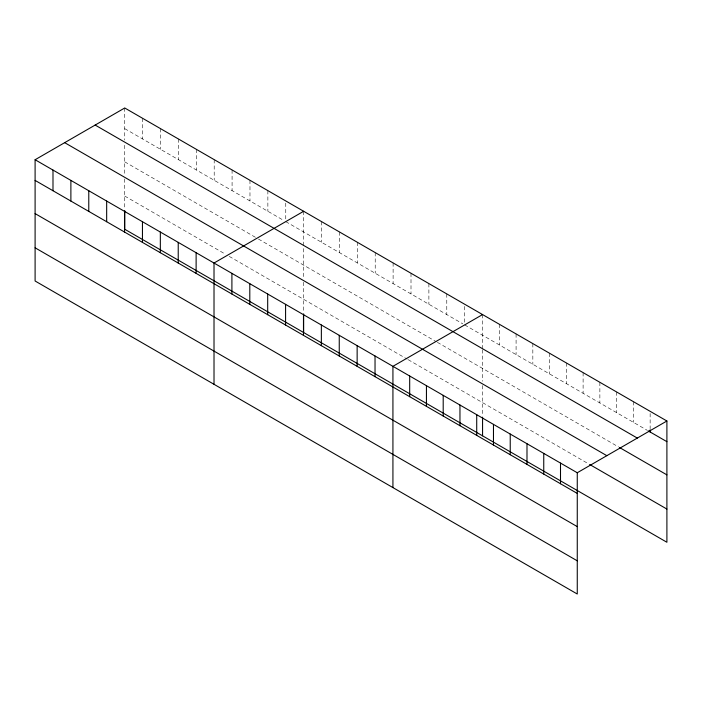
<?xml version="1.0" encoding="UTF-8"?>
<svg xmlns="http://www.w3.org/2000/svg" width="702" height="702" viewBox="0 0 702 702"><rect width="100%" height="100%" fill="white"/><g stroke="black" fill="none" stroke-linecap="round" stroke-linejoin="round"><path stroke-width="0.53" stroke-dasharray="3.51 2.63" d="M124.737 128.65L283.88 220.533M285.758 221.621L462.793 323.824M464.671 324.912L647.349 430.379M124.737 161.846L257.511 238.505M258.45 239.049L436.425 341.804M437.364 342.339L618.488 446.911M124.737 196.051L225.491 254.221M229.264 256.397L407.23 359.152M408.178 359.687L588.697 463.917M650.14 413.504L650.14 428.729M633.388 401.649L633.388 422.314M616.628 391.979L616.628 412.644M599.868 382.3L599.868 402.966M583.108 372.63L583.108 393.295M566.356 362.952L566.356 383.617M549.596 353.281L549.596 373.947M532.836 343.603L532.836 364.268M516.084 333.924L516.084 354.589M499.324 324.254L499.324 344.919M482.564 314.575L482.564 348.727M482.564 349.763L482.564 381.265M482.564 385.538L482.564 416.128M464.671 306.423L464.671 322.736M446.779 293.919L446.779 314.584M428.887 283.59L428.887 304.256M411.003 273.262L411.003 293.927M393.111 262.934L393.111 283.599M375.219 252.597L375.219 273.262M357.327 242.269L357.327 262.934M339.435 231.941L339.435 252.606M321.542 221.613L321.542 242.278M303.65 211.284L303.65 246.472M303.65 248.543L303.65 279.036M303.65 282.248L303.65 312.829M285.758 203.132L285.758 220.533M267.866 190.619L267.866 211.293M249.973 180.291L249.973 200.956M232.081 169.963L232.081 190.628M214.198 159.635L214.198 180.3M196.306 149.307L196.306 169.972M178.413 138.978L178.413 159.644M160.521 128.65L160.521 149.315M142.629 118.313L142.629 138.987M124.737 107.985L124.737 140.067M124.737 145.253L124.737 175.746M124.737 178.949L124.737 209.538"/><path stroke-width="1.05" d="M35.1 159.74L577.263 472.753L577.263 594.015L35.1 281.002L35.1 159.74L124.737 107.985L666.9 420.998L666.9 542.26L124.737 229.247L124.737 210.574M303.65 211.284L214.013 263.031L214.013 384.292M482.564 314.575L392.927 366.33L392.927 487.592M577.263 472.753L666.9 420.998M648.279 430.923L666.9 441.672M95.156 125.061L637.319 438.083M619.418 447.455L666.9 474.868M64.681 142.664L606.844 455.677M589.627 464.452L666.9 509.064M35.1 180.405L577.263 493.418M35.1 213.601L577.263 526.614M35.1 247.806L577.263 560.819M650.14 429.817L650.14 431.993M560.503 463.083L560.503 483.748M543.752 453.404L543.752 474.069M526.991 443.725L526.991 464.391M510.231 434.055L510.231 454.721M493.471 424.377L493.471 445.042M482.564 417.163L482.564 435.837M476.719 414.707L476.719 435.372M459.959 405.028L459.959 425.693M443.199 395.358L443.199 416.023M426.439 385.679L426.439 406.344M409.687 376L409.687 396.674M375.035 356.002L375.035 376.667M357.142 345.674L357.142 366.339M339.25 335.337L339.25 356.011M321.358 325.008L321.358 345.674M303.65 313.873L303.65 332.537M303.475 314.68L303.475 335.345M285.582 304.352L285.582 325.017M267.69 294.024L267.69 314.689M249.798 283.696L249.798 304.361M231.906 273.368L231.906 294.033M196.121 252.702L196.121 273.368M178.229 242.374L178.229 263.039M160.337 232.046L160.337 252.711M142.445 221.718L142.445 242.383M124.561 211.39L124.561 232.055M106.669 201.053L106.669 221.727M88.777 190.725L88.777 211.39M70.884 180.396L70.884 201.062M52.992 170.068L52.992 190.733"/></g></svg>
